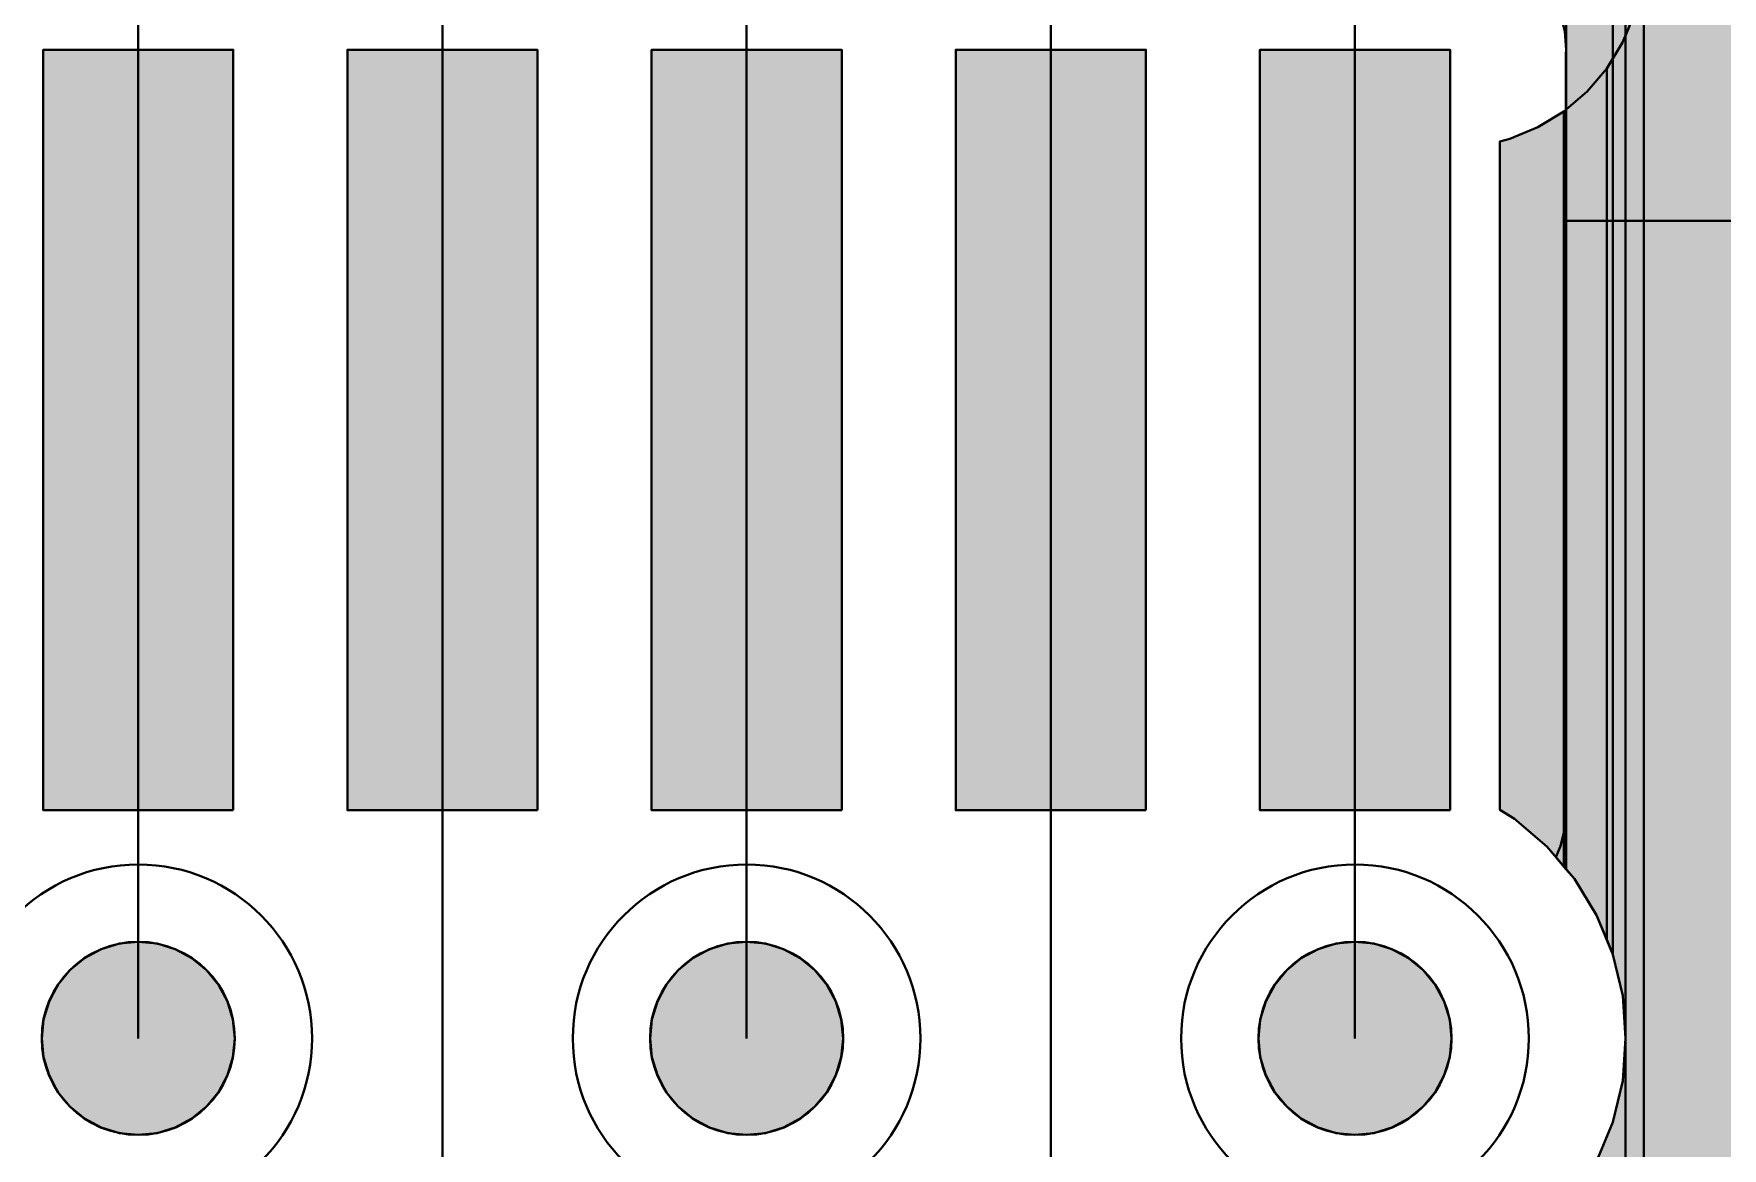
# Model space of a CAD drawing. Header units: millimetres. Extents: x 3.5 to 53, y 2.8 to 30.3.
# Drawn here: x 30.346 to 34.786, y 6.638 to 9.569 of the extents above; entities that cross this region are included whole.
import ezdxf

# ---------------------------------------------------------------- set-up
doc = ezdxf.new("R2010")
doc.units = ezdxf.units.MM
for name, color, linetype in [('bottom_copper', 7, 'Continuous'), ('bottom_silk', 7, 'Continuous'), ('drill_plated', 7, 'Continuous'), ('top_copper', 7, 'Continuous')]:
    doc.layers.add(name, color=color, linetype=linetype)

# ---------------------------------------------------------------- blocks, each defined once
blk = doc.blocks.new('Block3177')
at = {"layer": 'bottom_copper', "lineweight": 40}
for points in [[(12.4884, 0), (6.1996, 0), (6.1996, 26), (12.4884, 26), (12.4884, 0)], [(6.1996, 3.2), (6.193, 3.3116), (6.1669, 3.4205), (6.1669, 12.5795), (6.193, 12.6884), (6.1996, 12.8), (6.1996, 3.2)], [(6.1669, 3.4205), (6.124, 3.5239), (6.0655, 3.6193), (6.0441, 3.6444), (6.0441, 12.3556), (6.0655, 12.3807), (6.124, 12.4761), (6.1669, 12.5795), (6.1669, 3.4205)], [(6.0441, 5.8), (6.0404, 5.8478), (6.0292, 5.8945), (6.0108, 5.9388), (5.9858, 5.9795), (5.9857, 7.9202), (6.0108, 7.9612), (6.0292, 8.0055), (6.0404, 8.0522), (6.0441, 8.1), (6.0441, 5.8)], [(6.0441, 3.8), (6.0432, 3.812), (6.0432, 5.7881), (6.0441, 5.8), (6.0441, 3.8)], [(6.0441, 3.6444), (6.017, 3.6761), (6.0292, 3.7055), (6.0404, 3.7522), (6.0441, 3.8), (6.0441, 3.6444)], [(6.1996, 0), (6.124, 0), (6.124, 2.8761), (6.1669, 2.9795), (6.193, 3.0884), (6.1996, 3.2), (6.1996, 0)]]:
    blk.add_hatch(color=7, dxfattribs=at).paths.add_polyline_path(points, flags=0)
at = {"layer": 'bottom_copper', "color": 7, "lineweight": 40}
for points in [[(12.4884, 0), (6.1996, 0), (6.1996, 26), (12.4884, 26), (12.4884, 0)], [(6.1996, 3.2), (6.193, 3.3116), (6.1669, 3.4205), (6.1669, 12.5795), (6.193, 12.6884), (6.1996, 12.8), (6.1996, 3.2)], [(6.1669, 3.4205), (6.124, 3.5239), (6.0655, 3.6193), (6.0441, 3.6444), (6.0441, 12.3556), (6.0655, 12.3807), (6.124, 12.4761), (6.1669, 12.5795), (6.1669, 3.4205)], [(6.0441, 5.8), (6.0404, 5.8478), (6.0292, 5.8945), (6.0108, 5.9388), (5.9858, 5.9795), (5.9857, 7.9202), (6.0108, 7.9612), (6.0292, 8.0055), (6.0404, 8.0522), (6.0441, 8.1), (6.0441, 5.8)], [(6.0441, 3.8), (6.0432, 3.812), (6.0432, 5.7881), (6.0441, 5.8), (6.0441, 3.8)], [(6.0441, 3.6444), (6.017, 3.6761), (6.0292, 3.7055), (6.0404, 3.7522), (6.0441, 3.8), (6.0441, 3.6444)], [(6.1996, 0), (6.124, 0), (6.124, 2.8761), (6.1669, 2.9795), (6.193, 3.0884), (6.1996, 3.2), (6.1996, 0)]]:
    blk.add_lwpolyline(points, close=True, dxfattribs=at)
blk = doc.blocks.new('Block15967')
at = {"layer": 'top_copper', "lineweight": 40}
for points in [[(12.3795, 0), (6.1391, 0), (6.1391, 26), (12.3795, 26), (12.3795, 0)], [(6.1391, 0), (6.0907, 0), (6.0907, 5.8361), (6.1141, 5.8925), (6.1328, 5.9703), (6.1391, 6.05), (6.1391, 0)], [(6.0907, 3.2), (6.0841, 3.3116), (6.058, 3.4205), (6.0417, 3.4598), (6.0417, 5.7505), (6.0835, 5.8187), (6.0907, 5.8361), (6.0907, 3.2)], [(6.0417, 3.4598), (6.0151, 3.5239), (5.9566, 3.6193), (5.929, 3.6516), (5.929, 5.6378), (5.9898, 5.6897), (6.0417, 5.7505), (6.0417, 3.4598)], [(5.929, 3.6516), (5.8839, 3.7044), (5.7988, 3.7771), (5.7605, 3.8006), (5.7605, 5.559), (5.787, 5.5654), (5.8608, 5.596), (5.929, 5.6378), (5.929, 3.6516)], [(6.0907, 0), (5.9898, 0), (5.9898, 2.8348), (6.0151, 2.8761), (6.058, 2.9795), (6.0841, 3.0884), (6.0907, 3.2), (6.0907, 0)]]:
    blk.add_hatch(color=7, dxfattribs=at).paths.add_polyline_path(points, flags=0)
at = {"layer": 'top_copper', "color": 7, "lineweight": 40}
for points in [[(12.3795, 0), (6.1391, 0), (6.1391, 26), (12.3795, 26), (12.3795, 0)], [(6.1391, 0), (6.0907, 0), (6.0907, 5.8361), (6.1141, 5.8925), (6.1328, 5.9703), (6.1391, 6.05), (6.1391, 0)], [(6.0907, 3.2), (6.0841, 3.3116), (6.058, 3.4205), (6.0417, 3.4598), (6.0417, 5.7505), (6.0835, 5.8187), (6.0907, 5.8361), (6.0907, 3.2)], [(6.0417, 3.4598), (6.0151, 3.5239), (5.9566, 3.6193), (5.929, 3.6516), (5.929, 5.6378), (5.9898, 5.6897), (6.0417, 5.7505), (6.0417, 3.4598)], [(5.929, 3.6516), (5.8839, 3.7044), (5.7988, 3.7771), (5.7605, 3.8006), (5.7605, 5.559), (5.787, 5.5654), (5.8608, 5.596), (5.929, 5.6378), (5.929, 3.6516)], [(6.0907, 0), (5.9898, 0), (5.9898, 2.8348), (6.0151, 2.8761), (6.058, 2.9795), (6.0841, 3.0884), (6.0907, 3.2), (6.0907, 0)]]:
    blk.add_lwpolyline(points, close=True, dxfattribs=at)

msp = doc.modelspace()

# ---------------------------------------------------------------- hatches: boundary and pattern name
at = {"layer": 'bottom_copper', "lineweight": 40}
for points in [[(30.8703, 7.5271), (30.3703, 7.5271), (30.3703, 9.5271), (30.8703, 9.5271), (30.8703, 7.5271)], [(31.6703, 7.5271), (31.1703, 7.5271), (31.1703, 9.5271), (31.6703, 9.5271), (31.6703, 7.5271)], [(32.4703, 7.5271), (31.9703, 7.5271), (31.9703, 9.5271), (32.4703, 9.5271), (32.4703, 7.5271)], [(33.2703, 7.5271), (32.7703, 7.5271), (32.7703, 9.5271), (33.2703, 9.5271), (33.2703, 7.5271)], [(34.0703, 7.5271), (33.5703, 7.5271), (33.5703, 9.5271), (34.0703, 9.5271), (34.0703, 7.5271)], [(30.8694, 6.8775), (30.855, 6.8299), (30.8315, 6.786), (30.7999, 6.7475), (30.7614, 6.7159), (30.7175, 6.6924), (30.6699, 6.678), (30.6203, 6.6731), (30.5707, 6.678), (30.5231, 6.6924), (30.4792, 6.7159), (30.4407, 6.7475), (30.4091, 6.786), (30.3856, 6.8299), (30.3712, 6.8775), (30.3663, 6.9271), (30.3712, 6.9767), (30.3856, 7.0243), (30.4091, 7.0682), (30.4407, 7.1067), (30.4792, 7.1383), (30.5231, 7.1618), (30.5707, 7.1762), (30.6203, 7.1811), (30.6699, 7.1762), (30.7175, 7.1618), (30.7614, 7.1383), (30.7999, 7.1067), (30.8315, 7.0682), (30.855, 7.0243), (30.8694, 6.9767), (30.8743, 6.9271), (30.8694, 6.8775)], [(32.4694, 6.8775), (32.455, 6.8299), (32.4315, 6.786), (32.3999, 6.7475), (32.3614, 6.7159), (32.3175, 6.6924), (32.2699, 6.678), (32.2203, 6.6731), (32.1707, 6.678), (32.1231, 6.6924), (32.0792, 6.7159), (32.0407, 6.7475), (32.0091, 6.786), (31.9856, 6.8299), (31.9712, 6.8775), (31.9663, 6.9271), (31.9712, 6.9767), (31.9856, 7.0243), (32.0091, 7.0682), (32.0407, 7.1067), (32.0792, 7.1383), (32.1231, 7.1618), (32.1707, 7.1762), (32.2203, 7.1811), (32.2699, 7.1762), (32.3175, 7.1618), (32.3614, 7.1383), (32.3999, 7.1067), (32.4315, 7.0682), (32.455, 7.0243), (32.4694, 6.9767), (32.4743, 6.9271), (32.4694, 6.8775)], [(34.0694, 6.8775), (34.055, 6.8299), (34.0315, 6.786), (33.9999, 6.7475), (33.9614, 6.7159), (33.9175, 6.6924), (33.8699, 6.678), (33.8203, 6.6731), (33.7707, 6.678), (33.7231, 6.6924), (33.6792, 6.7159), (33.6407, 6.7475), (33.6091, 6.786), (33.5856, 6.8299), (33.5712, 6.8775), (33.5663, 6.9271), (33.5712, 6.9767), (33.5856, 7.0243), (33.6091, 7.0682), (33.6407, 7.1067), (33.6792, 7.1383), (33.7231, 7.1618), (33.7707, 7.1762), (33.8203, 7.1811), (33.8699, 7.1762), (33.9175, 7.1618), (33.9614, 7.1383), (33.9999, 7.1067), (34.0315, 7.0682), (34.055, 7.0243), (34.0694, 6.9767), (34.0743, 6.9271), (34.0694, 6.8775)]]:
    msp.add_hatch(color=7, dxfattribs=at).paths.add_polyline_path(points, flags=0)
at = {"layer": 'drill_plated', "lineweight": 40}
for points in [[(30.8694, 6.8775), (30.855, 6.8299), (30.8315, 6.786), (30.7999, 6.7475), (30.7614, 6.7159), (30.7175, 6.6924), (30.6699, 6.678), (30.6203, 6.6731), (30.5707, 6.678), (30.5231, 6.6924), (30.4792, 6.7159), (30.4407, 6.7475), (30.4091, 6.786), (30.3856, 6.8299), (30.3712, 6.8775), (30.3663, 6.9271), (30.3712, 6.9767), (30.3856, 7.0243), (30.4091, 7.0682), (30.4407, 7.1067), (30.4792, 7.1383), (30.5231, 7.1618), (30.5707, 7.1762), (30.6203, 7.1811), (30.6699, 7.1762), (30.7175, 7.1618), (30.7614, 7.1383), (30.7999, 7.1067), (30.8315, 7.0682), (30.855, 7.0243), (30.8694, 6.9767), (30.8743, 6.9271), (30.8694, 6.8775)], [(32.4694, 6.8775), (32.455, 6.8299), (32.4315, 6.786), (32.3999, 6.7475), (32.3614, 6.7159), (32.3175, 6.6924), (32.2699, 6.678), (32.2203, 6.6731), (32.1707, 6.678), (32.1231, 6.6924), (32.0792, 6.7159), (32.0407, 6.7475), (32.0091, 6.786), (31.9856, 6.8299), (31.9712, 6.8775), (31.9663, 6.9271), (31.9712, 6.9767), (31.9856, 7.0243), (32.0091, 7.0682), (32.0407, 7.1067), (32.0792, 7.1383), (32.1231, 7.1618), (32.1707, 7.1762), (32.2203, 7.1811), (32.2699, 7.1762), (32.3175, 7.1618), (32.3614, 7.1383), (32.3999, 7.1067), (32.4315, 7.0682), (32.455, 7.0243), (32.4694, 6.9767), (32.4743, 6.9271), (32.4694, 6.8775)], [(34.0694, 6.8775), (34.055, 6.8299), (34.0315, 6.786), (33.9999, 6.7475), (33.9614, 6.7159), (33.9175, 6.6924), (33.8699, 6.678), (33.8203, 6.6731), (33.7707, 6.678), (33.7231, 6.6924), (33.6792, 6.7159), (33.6407, 6.7475), (33.6091, 6.786), (33.5856, 6.8299), (33.5712, 6.8775), (33.5663, 6.9271), (33.5712, 6.9767), (33.5856, 7.0243), (33.6091, 7.0682), (33.6407, 7.1067), (33.6792, 7.1383), (33.7231, 7.1618), (33.7707, 7.1762), (33.8203, 7.1811), (33.8699, 7.1762), (33.9175, 7.1618), (33.9614, 7.1383), (33.9999, 7.1067), (34.0315, 7.0682), (34.055, 7.0243), (34.0694, 6.9767), (34.0743, 6.9271), (34.0694, 6.8775)]]:
    msp.add_hatch(color=7, dxfattribs=at).paths.add_polyline_path(points, flags=0)
at = {"layer": 'top_copper', "lineweight": 40}
for points in [[(30.8694, 6.8775), (30.855, 6.8299), (30.8315, 6.786), (30.7999, 6.7475), (30.7614, 6.7159), (30.7175, 6.6924), (30.6699, 6.678), (30.6203, 6.6731), (30.5707, 6.678), (30.5231, 6.6924), (30.4792, 6.7159), (30.4407, 6.7475), (30.4091, 6.786), (30.3856, 6.8299), (30.3712, 6.8775), (30.3663, 6.9271), (30.3712, 6.9767), (30.3856, 7.0243), (30.4091, 7.0682), (30.4407, 7.1067), (30.4792, 7.1383), (30.5231, 7.1618), (30.5707, 7.1762), (30.6203, 7.1811), (30.6699, 7.1762), (30.7175, 7.1618), (30.7614, 7.1383), (30.7999, 7.1067), (30.8315, 7.0682), (30.855, 7.0243), (30.8694, 6.9767), (30.8743, 6.9271), (30.8694, 6.8775)], [(32.4694, 6.8775), (32.455, 6.8299), (32.4315, 6.786), (32.3999, 6.7475), (32.3614, 6.7159), (32.3175, 6.6924), (32.2699, 6.678), (32.2203, 6.6731), (32.1707, 6.678), (32.1231, 6.6924), (32.0792, 6.7159), (32.0407, 6.7475), (32.0091, 6.786), (31.9856, 6.8299), (31.9712, 6.8775), (31.9663, 6.9271), (31.9712, 6.9767), (31.9856, 7.0243), (32.0091, 7.0682), (32.0407, 7.1067), (32.0792, 7.1383), (32.1231, 7.1618), (32.1707, 7.1762), (32.2203, 7.1811), (32.2699, 7.1762), (32.3175, 7.1618), (32.3614, 7.1383), (32.3999, 7.1067), (32.4315, 7.0682), (32.455, 7.0243), (32.4694, 6.9767), (32.4743, 6.9271), (32.4694, 6.8775)], [(34.0694, 6.8775), (34.055, 6.8299), (34.0315, 6.786), (33.9999, 6.7475), (33.9614, 6.7159), (33.9175, 6.6924), (33.8699, 6.678), (33.8203, 6.6731), (33.7707, 6.678), (33.7231, 6.6924), (33.6792, 6.7159), (33.6407, 6.7475), (33.6091, 6.786), (33.5856, 6.8299), (33.5712, 6.8775), (33.5663, 6.9271), (33.5712, 6.9767), (33.5856, 7.0243), (33.6091, 7.0682), (33.6407, 7.1067), (33.6792, 7.1383), (33.7231, 7.1618), (33.7707, 7.1762), (33.8203, 7.1811), (33.8699, 7.1762), (33.9175, 7.1618), (33.9614, 7.1383), (33.9999, 7.1067), (34.0315, 7.0682), (34.055, 7.0243), (34.0694, 6.9767), (34.0743, 6.9271), (34.0694, 6.8775)]]:
    msp.add_hatch(color=7, dxfattribs=at).paths.add_polyline_path(points, flags=0)

# ---------------------------------------------------------------- linework, layer by layer
at = {"layer": 'bottom_copper', "color": 7, "lineweight": 40}
for p, q in [((34.376, 9.5271), (34.3723, 9.5749)), ((30.8703, 9.5271), (30.3703, 9.5271)), ((30.3703, 9.5271), (30.3703, 7.5271)), ((30.8703, 7.5271), (30.8703, 9.5271)), ((31.6703, 9.5271), (31.1703, 9.5271)), ((31.1703, 9.5271), (31.1703, 7.5271)), ((31.6703, 7.5271), (31.6703, 9.5271)), ((32.4703, 9.5271), (31.9703, 9.5271)), ((31.9703, 9.5271), (31.9703, 7.5271)), ((32.4703, 7.5271), (32.4703, 9.5271)), ((33.2703, 9.5271), (32.7703, 9.5271)), ((32.7703, 9.5271), (32.7703, 7.5271)), ((33.2703, 7.5271), (33.2703, 9.5271)), ((34.0703, 9.5271), (33.5703, 9.5271)), ((33.5703, 9.5271), (33.5703, 7.5271)), ((34.0703, 7.5271), (34.0703, 9.5271)), ((34.3751, 9.5152), (34.376, 9.5271)), ((34.3751, 7.5391), (34.3751, 9.5152)), ((30.6203, 8.527), (30.6203, 6.9271)), ((31.4203, 8.527), (31.4203, 6.1271)), ((32.2203, 8.527), (32.2203, 6.9271)), ((33.0203, 8.527), (33.0203, 6.1271)), ((33.8203, 8.527), (33.8203, 6.9271)), ((30.3703, 7.5271), (30.8703, 7.5271)), ((31.1703, 7.5271), (31.6703, 7.5271)), ((31.9703, 7.5271), (32.4703, 7.5271)), ((32.7703, 7.5271), (33.2703, 7.5271)), ((33.5703, 7.5271), (34.0703, 7.5271)), ((34.3723, 7.4793), (34.376, 7.5271)), ((34.376, 7.5271), (34.3751, 7.5391)), ((34.3611, 7.4326), (34.3723, 7.4793)), ((34.3489, 7.4032), (34.3611, 7.4326)), ((34.3974, 7.3464), (34.3489, 7.4032)), ((34.4559, 7.251), (34.3974, 7.3464)), ((34.4988, 7.1476), (34.4559, 7.251)), ((34.5249, 7.0387), (34.4988, 7.1476)), ((34.5315, 6.9271), (34.5249, 7.0387)), ((34.5249, 6.8155), (34.5315, 6.9271)), ((34.4988, 6.7066), (34.5249, 6.8155)), ((34.4559, 6.6032), (34.4988, 6.7066))]:
    msp.add_line(p, q, dxfattribs=at)
for points in [[(30.8703, 7.5271), (30.3703, 7.5271), (30.3703, 9.5271), (30.8703, 9.5271), (30.8703, 7.5271)], [(31.6703, 7.5271), (31.1703, 7.5271), (31.1703, 9.5271), (31.6703, 9.5271), (31.6703, 7.5271)], [(32.4703, 7.5271), (31.9703, 7.5271), (31.9703, 9.5271), (32.4703, 9.5271), (32.4703, 7.5271)], [(33.2703, 7.5271), (32.7703, 7.5271), (32.7703, 9.5271), (33.2703, 9.5271), (33.2703, 7.5271)], [(34.0703, 7.5271), (33.5703, 7.5271), (33.5703, 9.5271), (34.0703, 9.5271), (34.0703, 7.5271)], [(30.8694, 6.8775), (30.855, 6.8299), (30.8315, 6.786), (30.7999, 6.7475), (30.7614, 6.7159), (30.7175, 6.6924), (30.6699, 6.678), (30.6203, 6.6731), (30.5707, 6.678), (30.5231, 6.6924), (30.4792, 6.7159), (30.4407, 6.7475), (30.4091, 6.786), (30.3856, 6.8299), (30.3712, 6.8775), (30.3663, 6.9271), (30.3712, 6.9767), (30.3856, 7.0243), (30.4091, 7.0682), (30.4407, 7.1067), (30.4792, 7.1383), (30.5231, 7.1618), (30.5707, 7.1762), (30.6203, 7.1811), (30.6699, 7.1762), (30.7175, 7.1618), (30.7614, 7.1383), (30.7999, 7.1067), (30.8315, 7.0682), (30.855, 7.0243), (30.8694, 6.9767), (30.8743, 6.9271), (30.8694, 6.8775)], [(32.4694, 6.8775), (32.455, 6.8299), (32.4315, 6.786), (32.3999, 6.7475), (32.3614, 6.7159), (32.3175, 6.6924), (32.2699, 6.678), (32.2203, 6.6731), (32.1707, 6.678), (32.1231, 6.6924), (32.0792, 6.7159), (32.0407, 6.7475), (32.0091, 6.786), (31.9856, 6.8299), (31.9712, 6.8775), (31.9663, 6.9271), (31.9712, 6.9767), (31.9856, 7.0243), (32.0091, 7.0682), (32.0407, 7.1067), (32.0792, 7.1383), (32.1231, 7.1618), (32.1707, 7.1762), (32.2203, 7.1811), (32.2699, 7.1762), (32.3175, 7.1618), (32.3614, 7.1383), (32.3999, 7.1067), (32.4315, 7.0682), (32.455, 7.0243), (32.4694, 6.9767), (32.4743, 6.9271), (32.4694, 6.8775)], [(34.0694, 6.8775), (34.055, 6.8299), (34.0315, 6.786), (33.9999, 6.7475), (33.9614, 6.7159), (33.9175, 6.6924), (33.8699, 6.678), (33.8203, 6.6731), (33.7707, 6.678), (33.7231, 6.6924), (33.6792, 6.7159), (33.6407, 6.7475), (33.6091, 6.786), (33.5856, 6.8299), (33.5712, 6.8775), (33.5663, 6.9271), (33.5712, 6.9767), (33.5856, 7.0243), (33.6091, 7.0682), (33.6407, 7.1067), (33.6792, 7.1383), (33.7231, 7.1618), (33.7707, 7.1762), (33.8203, 7.1811), (33.8699, 7.1762), (33.9175, 7.1618), (33.9614, 7.1383), (33.9999, 7.1067), (34.0315, 7.0682), (34.055, 7.0243), (34.0694, 6.9767), (34.0743, 6.9271), (34.0694, 6.8775)]]:
    msp.add_lwpolyline(points, close=True, dxfattribs=at)
for centre, major_axis in [((30.6203, 6.9271), (0.4572, 0)), ((32.2203, 6.9271), (0.4572, 0)), ((33.8203, 6.9271), (0.4572, 0)), ((30.6203, 6.9271), (0.254, 0)), ((32.2203, 6.9271), (0.254, 0)), ((33.8203, 6.9271), (0.254, 0))]:
    msp.add_ellipse(centre, major_axis=major_axis, ratio=1, dxfattribs=at)
at = {"layer": 'bottom_silk', "color": 7, "lineweight": 40}
msp.add_line((34.3703, 9.0771), (35.0203, 9.0771), dxfattribs=at)
at = {"layer": 'drill_plated', "color": 7, "lineweight": 40}
for points in [[(30.8694, 6.8775), (30.855, 6.8299), (30.8315, 6.786), (30.7999, 6.7475), (30.7614, 6.7159), (30.7175, 6.6924), (30.6699, 6.678), (30.6203, 6.6731), (30.5707, 6.678), (30.5231, 6.6924), (30.4792, 6.7159), (30.4407, 6.7475), (30.4091, 6.786), (30.3856, 6.8299), (30.3712, 6.8775), (30.3663, 6.9271), (30.3712, 6.9767), (30.3856, 7.0243), (30.4091, 7.0682), (30.4407, 7.1067), (30.4792, 7.1383), (30.5231, 7.1618), (30.5707, 7.1762), (30.6203, 7.1811), (30.6699, 7.1762), (30.7175, 7.1618), (30.7614, 7.1383), (30.7999, 7.1067), (30.8315, 7.0682), (30.855, 7.0243), (30.8694, 6.9767), (30.8743, 6.9271), (30.8694, 6.8775)], [(32.4694, 6.8775), (32.455, 6.8299), (32.4315, 6.786), (32.3999, 6.7475), (32.3614, 6.7159), (32.3175, 6.6924), (32.2699, 6.678), (32.2203, 6.6731), (32.1707, 6.678), (32.1231, 6.6924), (32.0792, 6.7159), (32.0407, 6.7475), (32.0091, 6.786), (31.9856, 6.8299), (31.9712, 6.8775), (31.9663, 6.9271), (31.9712, 6.9767), (31.9856, 7.0243), (32.0091, 7.0682), (32.0407, 7.1067), (32.0792, 7.1383), (32.1231, 7.1618), (32.1707, 7.1762), (32.2203, 7.1811), (32.2699, 7.1762), (32.3175, 7.1618), (32.3614, 7.1383), (32.3999, 7.1067), (32.4315, 7.0682), (32.455, 7.0243), (32.4694, 6.9767), (32.4743, 6.9271), (32.4694, 6.8775)], [(34.0694, 6.8775), (34.055, 6.8299), (34.0315, 6.786), (33.9999, 6.7475), (33.9614, 6.7159), (33.9175, 6.6924), (33.8699, 6.678), (33.8203, 6.6731), (33.7707, 6.678), (33.7231, 6.6924), (33.6792, 6.7159), (33.6407, 6.7475), (33.6091, 6.786), (33.5856, 6.8299), (33.5712, 6.8775), (33.5663, 6.9271), (33.5712, 6.9767), (33.5856, 7.0243), (33.6091, 7.0682), (33.6407, 7.1067), (33.6792, 7.1383), (33.7231, 7.1618), (33.7707, 7.1762), (33.8203, 7.1811), (33.8699, 7.1762), (33.9175, 7.1618), (33.9614, 7.1383), (33.9999, 7.1067), (34.0315, 7.0682), (34.055, 7.0243), (34.0694, 6.9767), (34.0743, 6.9271), (34.0694, 6.8775)]]:
    msp.add_lwpolyline(points, close=True, dxfattribs=at)
for centre in [(30.6203, 6.9271), (32.2203, 6.9271), (33.8203, 6.9271)]:
    msp.add_ellipse(centre, major_axis=(0.254, 0), ratio=1, dxfattribs=at)
at = {"layer": 'top_copper', "color": 7, "lineweight": 40}
for p, q in [((30.6203, 10.5771), (30.6203, 6.9271)), ((31.4203, 10.5771), (31.4203, 6.1271)), ((32.2203, 10.5771), (32.2203, 6.9271)), ((33.0203, 10.5771), (33.0203, 6.1271)), ((33.8203, 10.5771), (33.8203, 6.9271)), ((34.5243, 9.5458), (34.5549, 9.6196)), ((34.4825, 9.4776), (34.5243, 9.5458)), ((34.4306, 9.4168), (34.4825, 9.4776)), ((34.3698, 9.3649), (34.4306, 9.4168)), ((34.3016, 9.3231), (34.3698, 9.3649)), ((34.2013, 9.2861), (34.2278, 9.2925)), ((34.2013, 7.5277), (34.2013, 9.2861)), ((34.2278, 9.2925), (34.3016, 9.3231)), ((34.2396, 7.5042), (34.2013, 7.5277)), ((34.3247, 7.4315), (34.2396, 7.5042)), ((34.3974, 7.3464), (34.3247, 7.4315)), ((34.4559, 7.251), (34.3974, 7.3464)), ((34.4988, 7.1476), (34.4559, 7.251)), ((34.5249, 7.0387), (34.4988, 7.1476)), ((34.5315, 6.9271), (34.5249, 7.0387)), ((34.5249, 6.8155), (34.5315, 6.9271)), ((34.4988, 6.7066), (34.5249, 6.8155)), ((34.4559, 6.6032), (34.4988, 6.7066))]:
    msp.add_line(p, q, dxfattribs=at)
for points in [[(30.8694, 6.8775), (30.855, 6.8299), (30.8315, 6.786), (30.7999, 6.7475), (30.7614, 6.7159), (30.7175, 6.6924), (30.6699, 6.678), (30.6203, 6.6731), (30.5707, 6.678), (30.5231, 6.6924), (30.4792, 6.7159), (30.4407, 6.7475), (30.4091, 6.786), (30.3856, 6.8299), (30.3712, 6.8775), (30.3663, 6.9271), (30.3712, 6.9767), (30.3856, 7.0243), (30.4091, 7.0682), (30.4407, 7.1067), (30.4792, 7.1383), (30.5231, 7.1618), (30.5707, 7.1762), (30.6203, 7.1811), (30.6699, 7.1762), (30.7175, 7.1618), (30.7614, 7.1383), (30.7999, 7.1067), (30.8315, 7.0682), (30.855, 7.0243), (30.8694, 6.9767), (30.8743, 6.9271), (30.8694, 6.8775)], [(32.4694, 6.8775), (32.455, 6.8299), (32.4315, 6.786), (32.3999, 6.7475), (32.3614, 6.7159), (32.3175, 6.6924), (32.2699, 6.678), (32.2203, 6.6731), (32.1707, 6.678), (32.1231, 6.6924), (32.0792, 6.7159), (32.0407, 6.7475), (32.0091, 6.786), (31.9856, 6.8299), (31.9712, 6.8775), (31.9663, 6.9271), (31.9712, 6.9767), (31.9856, 7.0243), (32.0091, 7.0682), (32.0407, 7.1067), (32.0792, 7.1383), (32.1231, 7.1618), (32.1707, 7.1762), (32.2203, 7.1811), (32.2699, 7.1762), (32.3175, 7.1618), (32.3614, 7.1383), (32.3999, 7.1067), (32.4315, 7.0682), (32.455, 7.0243), (32.4694, 6.9767), (32.4743, 6.9271), (32.4694, 6.8775)], [(34.0694, 6.8775), (34.055, 6.8299), (34.0315, 6.786), (33.9999, 6.7475), (33.9614, 6.7159), (33.9175, 6.6924), (33.8699, 6.678), (33.8203, 6.6731), (33.7707, 6.678), (33.7231, 6.6924), (33.6792, 6.7159), (33.6407, 6.7475), (33.6091, 6.786), (33.5856, 6.8299), (33.5712, 6.8775), (33.5663, 6.9271), (33.5712, 6.9767), (33.5856, 7.0243), (33.6091, 7.0682), (33.6407, 7.1067), (33.6792, 7.1383), (33.7231, 7.1618), (33.7707, 7.1762), (33.8203, 7.1811), (33.8699, 7.1762), (33.9175, 7.1618), (33.9614, 7.1383), (33.9999, 7.1067), (34.0315, 7.0682), (34.055, 7.0243), (34.0694, 6.9767), (34.0743, 6.9271), (34.0694, 6.8775)]]:
    msp.add_lwpolyline(points, close=True, dxfattribs=at)
for centre, major_axis in [((30.6203, 6.9271), (0.4572, 0)), ((32.2203, 6.9271), (0.4572, 0)), ((33.8203, 6.9271), (0.4572, 0)), ((30.6203, 6.9271), (0.254, 0)), ((32.2203, 6.9271), (0.254, 0)), ((33.8203, 6.9271), (0.254, 0))]:
    msp.add_ellipse(centre, major_axis=major_axis, ratio=1, dxfattribs=at)

# ---------------------------------------------------------------- block references
at = {"layer": 'bottom_copper'}
msp.add_blockref('Block3177', (28.3319, 3.7271), dxfattribs=at)
at = {"layer": 'top_copper'}
msp.add_blockref('Block15967', (28.4408, 3.7271), dxfattribs=at)

doc.saveas('drawing.dxf')
